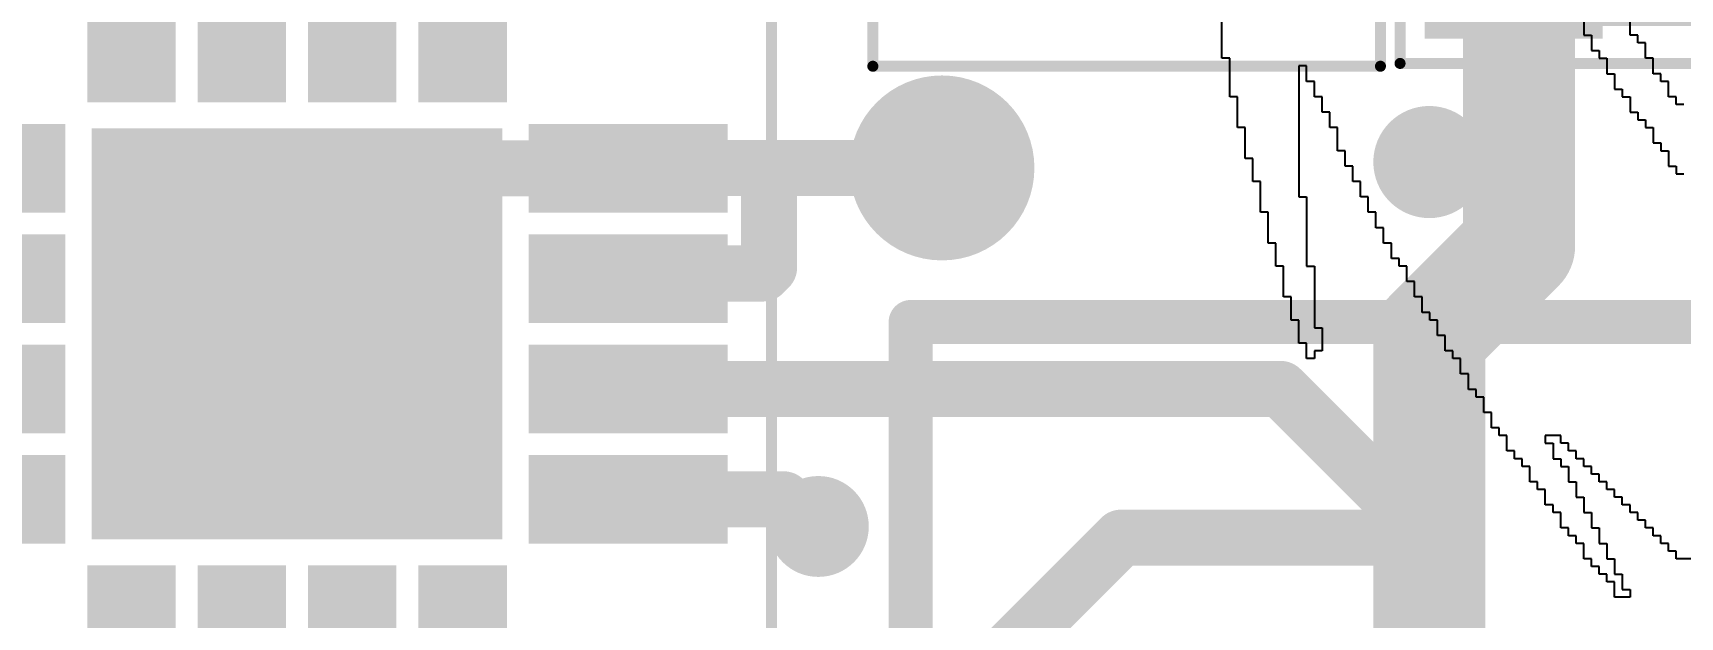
# Model space of a CAD drawing. Header units: inches. Extents: x -0.1 to 45, y 0.5 to 34.4.
# Drawn here: x 32.08 to 39.54, y 11.65 to 14.3 of the extents above; entities that cross this region are included whole.
import ezdxf

# ---------------------------------------------------------------- set-up
doc = ezdxf.new("R2010")
doc.units = ezdxf.units.IN
doc.styles.add('Arial', font='', dxfattribs={"height": 0.2})
doc.styles.get('Arial').set_extended_font_data('Arial')

# ---------------------------------------------------------------- blocks, each defined once
blk = doc.blocks.new('INDC2016X100N_61')
for color, points in [(216, [(-1.513, -0.938), (-1.513, 0.938), (-0.287, 0.938), (-0.287, -0.938)]), (8, [(-1.475, -0.9), (-1.475, 0.9), (-0.325, 0.9), (-0.325, -0.9)]), (1, [(-1.475, -0.9), (-1.475, 0.9), (-0.325, 0.9), (-0.325, -0.9)]), (216, [(0.287, -0.938), (0.287, 0.938), (1.513, 0.938), (1.513, -0.938)]), (8, [(0.325, -0.9), (0.325, 0.9), (1.475, 0.9), (1.475, -0.9)]), (1, [(0.325, -0.9), (0.325, 0.9), (1.475, 0.9), (1.475, -0.9)])]:
    blk.add_hatch(color=color).paths.add_polyline_path(points)
for points in [[(1.725, 1.15, 0.05, 0.05, 0), (-1.725, 1.15, 0.05, 0.05, 0)], [(-1.725, -1.15, 0.05, 0.05, 0), (-1.725, 1.15, 0.05, 0.05, 0)], [(1.725, -1.15, 0.05, 0.05, 0), (1.725, 1.15, 0.05, 0.05, 0)], [(-1, -0.8, 0.1, 0.1, 0), (-1, 0.8, 0.1, 0.1, 0)], [(1, 0.8, 0.1, 0.1, 0), (-1, 0.8, 0.1, 0.1, 0)], [(1, -0.8, 0.1, 0.1, 0), (1, 0.8, 0.1, 0.1, 0)], [(-1, -0.8, 0.1, 0.1, 0), (1, -0.8, 0.1, 0.1, 0)], [(1.725, -1.15, 0.05, 0.05, 0), (-1.725, -1.15, 0.05, 0.05, 0)]]:
    blk.add_lwpolyline(points, format="xyseb")
for points in [[(-1.7375, 1.15, 0.025, 0.025, 1), (-1.7125, 1.15, 0.025, 0.025, 1)], [(-1.7375, 1.15, 0.025, 0.025, 1), (-1.7125, 1.15, 0.025, 0.025, 1)], [(1.7125, 1.15, 0.025, 0.025, 1), (1.7375, 1.15, 0.025, 0.025, 1)], [(1.7125, 1.15, 0.025, 0.025, 1), (1.7375, 1.15, 0.025, 0.025, 1)], [(-1.025, 0.8, 0.05, 0.05, 1), (-0.975, 0.8, 0.05, 0.05, 1)], [(-1.025, 0.8, 0.05, 0.05, 1), (-0.975, 0.8, 0.05, 0.05, 1)], [(0.975, 0.8, 0.05, 0.05, 1), (1.025, 0.8, 0.05, 0.05, 1)], [(0.975, 0.8, 0.05, 0.05, 1), (1.025, 0.8, 0.05, 0.05, 1)], [(-1.025, -0.8, 0.05, 0.05, 1), (-0.975, -0.8, 0.05, 0.05, 1)], [(-1.025, -0.8, 0.05, 0.05, 1), (-0.975, -0.8, 0.05, 0.05, 1)], [(0.975, -0.8, 0.05, 0.05, 1), (1.025, -0.8, 0.05, 0.05, 1)], [(0.975, -0.8, 0.05, 0.05, 1), (1.025, -0.8, 0.05, 0.05, 1)], [(-1.7375, -1.15, 0.025, 0.025, 1), (-1.7125, -1.15, 0.025, 0.025, 1)], [(-1.7375, -1.15, 0.025, 0.025, 1), (-1.7125, -1.15, 0.025, 0.025, 1)], [(1.7125, -1.15, 0.025, 0.025, 1), (1.7375, -1.15, 0.025, 0.025, 1)], [(1.7125, -1.15, 0.025, 0.025, 1), (1.7375, -1.15, 0.025, 0.025, 1)]]:
    blk.add_lwpolyline(points, format="xyseb", close=True)
at = {"style": 'Arial'}
blk.add_text('L1', height=1.016, rotation=90, dxfattribs=at).set_placement((-2.1082, -0.2794))
blk = doc.blocks.new('B2BXHAGU_64')
for points in [[(-2.45, -2.35, 0.2, 0.2, 0), (-2.45, 3.4, 0.2, 0.2, 0)], [(-2.45, -2.35, 0.1, 0.1, 0), (-2.45, 3.4, 0.1, 0.1, 0)], [(4.95, -2.35, 0.2, 0.2, 0), (-2.45, -2.35, 0.2, 0.2, 0)], [(4.95, -2.35, 0.1, 0.1, 0), (-2.45, -2.35, 0.1, 0.1, 0)]]:
    blk.add_lwpolyline(points, format="xyseb")
for points in [[(-3.048, 0, 0.254, 0.254, 1), (-3.302, 0, 0.254, 0.254, 1)], [(-3.3655, 0, 0.127, 0.127, 1), (-3.2385, 0, 0.127, 0.127, 1)], [(-3.1115, 0, 0.127, 0.127, 1), (-2.9845, 0, 0.127, 0.127, 1)], [(-2.5, -2.35, 0.1, 0.1, 1), (-2.4, -2.35, 0.1, 0.1, 1)], [(-2.5, -2.35, 0.1, 0.1, 1), (-2.4, -2.35, 0.1, 0.1, 1)], [(-2.475, -2.35, 0.05, 0.05, 1), (-2.425, -2.35, 0.05, 0.05, 1)], [(-2.475, -2.35, 0.05, 0.05, 1), (-2.425, -2.35, 0.05, 0.05, 1)]]:
    blk.add_lwpolyline(points, format="xyseb", close=True)
blk = doc.blocks.new('QFN50P300X300X80_17N_D_68')
for color, points in [(216, [(-0.9508, 1.0492), (-0.9508, 1.9508), (-0.5492, 1.9508), (-0.5492, 1.0492)]), (216, [(-0.4508, 1.0492), (-0.4508, 1.9508), (-0.0492, 1.9508), (-0.0492, 1.0492)]), (216, [(0.0492, 1.0492), (0.0492, 1.9508), (0.4508, 1.9508), (0.4508, 1.0492)]), (216, [(0.5492, 1.0492), (0.5492, 1.9508), (0.9508, 1.9508), (0.9508, 1.0492)]), (8, [(-0.9, 1.1), (-0.9, 1.9), (-0.6, 1.9), (-0.6, 1.1)]), (1, [(-0.9, 1.1), (-0.9, 1.9), (-0.6, 1.9), (-0.6, 1.1)]), (8, [(-0.4, 1.1), (-0.4, 1.9), (-0.1, 1.9), (-0.1, 1.1)]), (1, [(-0.4, 1.1), (-0.4, 1.9), (-0.1, 1.9), (-0.1, 1.1)]), (8, [(0.1, 1.1), (0.1, 1.9), (0.4, 1.9), (0.4, 1.1)]), (1, [(0.1, 1.1), (0.1, 1.9), (0.4, 1.9), (0.4, 1.1)]), (8, [(0.6, 1.1), (0.6, 1.9), (0.9, 1.9), (0.9, 1.1)]), (1, [(0.6, 1.1), (0.6, 1.9), (0.9, 1.9), (0.9, 1.1)]), (216, [(-1.9508, 0.9508), (-1.0492, 0.9508), (-1.0492, 0.5492), (-1.9508, 0.5492)]), (8, [(-1.9, 0.9), (-1.1, 0.9), (-1.1, 0.6), (-1.9, 0.6)]), (1, [(-1.9, 0.9), (-1.1, 0.9), (-1.1, 0.6), (-1.9, 0.6)]), (216, [(-0.9308, -0.9308), (-0.9308, 0.9308), (0.9308, 0.9308), (0.9308, -0.9308)]), (216, [(1.0492, 0.9508), (1.9508, 0.9508), (1.9508, 0.5492), (1.0492, 0.5492)]), (8, [(1.1, 0.9), (1.9, 0.9), (1.9, 0.6), (1.1, 0.6)]), (1, [(1.1, 0.9), (1.9, 0.9), (1.9, 0.6), (1.1, 0.6)]), (8, [(-0.88, -0.88), (-0.88, 0.88), (0.88, 0.88), (0.88, -0.88)]), (1, [(-0.88, -0.88), (-0.88, 0.88), (0.88, 0.88), (0.88, -0.88)]), (216, [(-1.9508, 0.4508), (-1.0492, 0.4508), (-1.0492, 0.0492), (-1.9508, 0.0492)]), (216, [(1.0492, 0.4508), (1.9508, 0.4508), (1.9508, 0.0492), (1.0492, 0.0492)]), (8, [(-1.9, 0.4), (-1.1, 0.4), (-1.1, 0.1), (-1.9, 0.1)]), (1, [(-1.9, 0.4), (-1.1, 0.4), (-1.1, 0.1), (-1.9, 0.1)]), (8, [(1.1, 0.4), (1.9, 0.4), (1.9, 0.1), (1.1, 0.1)]), (1, [(1.1, 0.4), (1.9, 0.4), (1.9, 0.1), (1.1, 0.1)]), (216, [(-1.9508, -0.0492), (-1.0492, -0.0492), (-1.0492, -0.4508), (-1.9508, -0.4508)]), (216, [(1.0492, -0.0492), (1.9508, -0.0492), (1.9508, -0.4508), (1.0492, -0.4508)]), (8, [(-1.9, -0.1), (-1.1, -0.1), (-1.1, -0.4), (-1.9, -0.4)]), (1, [(-1.9, -0.1), (-1.1, -0.1), (-1.1, -0.4), (-1.9, -0.4)]), (8, [(1.1, -0.1), (1.9, -0.1), (1.9, -0.4), (1.1, -0.4)]), (1, [(1.1, -0.1), (1.9, -0.1), (1.9, -0.4), (1.1, -0.4)]), (216, [(-1.9508, -0.5492), (-1.0492, -0.5492), (-1.0492, -0.9508), (-1.9508, -0.9508)]), (216, [(1.0492, -0.5492), (1.9508, -0.5492), (1.9508, -0.9508), (1.0492, -0.9508)]), (8, [(-1.9, -0.6), (-1.1, -0.6), (-1.1, -0.9), (-1.9, -0.9)]), (1, [(-1.9, -0.6), (-1.1, -0.6), (-1.1, -0.9), (-1.9, -0.9)]), (8, [(1.1, -0.6), (1.9, -0.6), (1.9, -0.9), (1.1, -0.9)]), (1, [(1.1, -0.6), (1.9, -0.6), (1.9, -0.9), (1.1, -0.9)]), (216, [(-0.9508, -1.9508), (-0.9508, -1.0492), (-0.5492, -1.0492), (-0.5492, -1.9508)]), (8, [(-0.9, -1.9), (-0.9, -1.1), (-0.6, -1.1), (-0.6, -1.9)]), (1, [(-0.9, -1.9), (-0.9, -1.1), (-0.6, -1.1), (-0.6, -1.9)]), (216, [(-0.4508, -1.9508), (-0.4508, -1.0492), (-0.0492, -1.0492), (-0.0492, -1.9508)]), (8, [(-0.4, -1.9), (-0.4, -1.1), (-0.1, -1.1), (-0.1, -1.9)]), (1, [(-0.4, -1.9), (-0.4, -1.1), (-0.1, -1.1), (-0.1, -1.9)]), (216, [(0.0492, -1.9508), (0.0492, -1.0492), (0.4508, -1.0492), (0.4508, -1.9508)]), (8, [(0.1, -1.9), (0.1, -1.1), (0.4, -1.1), (0.4, -1.9)]), (1, [(0.1, -1.9), (0.1, -1.1), (0.4, -1.1), (0.4, -1.9)]), (216, [(0.5492, -1.9508), (0.5492, -1.0492), (0.9508, -1.0492), (0.9508, -1.9508)]), (8, [(0.6, -1.9), (0.6, -1.1), (0.9, -1.1), (0.9, -1.9)]), (1, [(0.6, -1.9), (0.6, -1.1), (0.9, -1.1), (0.9, -1.9)])]:
    blk.add_hatch(color=color).paths.add_polyline_path(points)
for points in [[(-2.15, 2.15, 0.05, 0.05, 0), (2.15, 2.15, 0.05, 0.05, 0)], [(-2.15, -2.15, 0.05, 0.05, 0), (-2.15, 2.15, 0.05, 0.05, 0)], [(2.15, -2.15, 0.05, 0.05, 0), (2.15, 2.15, 0.05, 0.05, 0)], [(-2.15, -2.15, 0.05, 0.05, 0), (2.15, -2.15, 0.05, 0.05, 0)]]:
    blk.add_lwpolyline(points, format="xyseb")
for points in [[(-2.1625, 2.15, 0.025, 0.025, 1), (-2.1375, 2.15, 0.025, 0.025, 1)], [(-2.1625, 2.15, 0.025, 0.025, 1), (-2.1375, 2.15, 0.025, 0.025, 1)], [(2.1375, 2.15, 0.025, 0.025, 1), (2.1625, 2.15, 0.025, 0.025, 1)], [(2.1375, 2.15, 0.025, 0.025, 1), (2.1625, 2.15, 0.025, 0.025, 1)], [(-1.6764, 1.397, 0.25, 0.25, 1), (-1.8796, 1.397, 0.25, 0.25, 1)], [(-1.9421, 1.397, 0.125, 0.125, 1), (-1.8171, 1.397, 0.125, 0.125, 1)], [(-1.7389, 1.397, 0.125, 0.125, 1), (-1.6139, 1.397, 0.125, 0.125, 1)], [(-2.1625, -2.15, 0.025, 0.025, 1), (-2.1375, -2.15, 0.025, 0.025, 1)], [(-2.1625, -2.15, 0.025, 0.025, 1), (-2.1375, -2.15, 0.025, 0.025, 1)], [(2.1375, -2.15, 0.025, 0.025, 1), (2.1625, -2.15, 0.025, 0.025, 1)], [(2.1375, -2.15, 0.025, 0.025, 1), (2.1625, -2.15, 0.025, 0.025, 1)]]:
    blk.add_lwpolyline(points, format="xyseb", close=True)
at = {"style": 'Arial'}
blk.add_text('IC1', height=1.016, rotation=90, dxfattribs=at).set_placement((-2.3114, -1.2286))
blk = doc.blocks.new('CAPC1608X90N_77')
for color, points in [(216, [(-1.113, -0.508), (-1.113, 0.508), (-0.307, 0.508), (-0.307, -0.508)]), (8, [(-1.075, -0.47), (-1.075, 0.47), (-0.345, 0.47), (-0.345, -0.47)]), (1, [(-1.075, -0.47), (-1.075, 0.47), (-0.345, 0.47), (-0.345, -0.47)]), (216, [(0.307, -0.508), (0.307, 0.508), (1.113, 0.508), (1.113, -0.508)]), (8, [(0.345, -0.47), (0.345, 0.47), (1.075, 0.47), (1.075, -0.47)]), (1, [(0.345, -0.47), (0.345, 0.47), (1.075, 0.47), (1.075, -0.47)])]:
    blk.add_hatch(color=color).paths.add_polyline_path(points)
for points in [[(1.225, 0.62, 0.05, 0.05, 0), (-1.225, 0.62, 0.05, 0.05, 0)], [(-1.225, 0.62, 0.05, 0.05, 0), (-1.225, -0.62, 0.05, 0.05, 0)], [(1.225, 0.62, 0.05, 0.05, 0), (1.225, -0.62, 0.05, 0.05, 0)], [(-0.8, 0.4, 0.1, 0.1, 0), (-0.8, -0.4, 0.1, 0.1, 0)], [(0.8, 0.4, 0.1, 0.1, 0), (-0.8, 0.4, 0.1, 0.1, 0)], [(0.8, 0.4, 0.1, 0.1, 0), (0.8, -0.4, 0.1, 0.1, 0)], [(0.8, -0.4, 0.1, 0.1, 0), (-0.8, -0.4, 0.1, 0.1, 0)], [(1.225, -0.62, 0.05, 0.05, 0), (-1.225, -0.62, 0.05, 0.05, 0)]]:
    blk.add_lwpolyline(points, format="xyseb")
for points in [[(-1.2375, 0.62, 0.025, 0.025, 1), (-1.2125, 0.62, 0.025, 0.025, 1)], [(-1.2375, 0.62, 0.025, 0.025, 1), (-1.2125, 0.62, 0.025, 0.025, 1)], [(1.2125, 0.62, 0.025, 0.025, 1), (1.2375, 0.62, 0.025, 0.025, 1)], [(1.2125, 0.62, 0.025, 0.025, 1), (1.2375, 0.62, 0.025, 0.025, 1)], [(-0.825, 0.4, 0.05, 0.05, 1), (-0.775, 0.4, 0.05, 0.05, 1)], [(-0.825, 0.4, 0.05, 0.05, 1), (-0.775, 0.4, 0.05, 0.05, 1)], [(0.775, 0.4, 0.05, 0.05, 1), (0.825, 0.4, 0.05, 0.05, 1)], [(0.775, 0.4, 0.05, 0.05, 1), (0.825, 0.4, 0.05, 0.05, 1)], [(-0.825, -0.4, 0.05, 0.05, 1), (-0.775, -0.4, 0.05, 0.05, 1)], [(-0.825, -0.4, 0.05, 0.05, 1), (-0.775, -0.4, 0.05, 0.05, 1)], [(0.775, -0.4, 0.05, 0.05, 1), (0.825, -0.4, 0.05, 0.05, 1)], [(0.775, -0.4, 0.05, 0.05, 1), (0.825, -0.4, 0.05, 0.05, 1)], [(-1.2375, -0.62, 0.025, 0.025, 1), (-1.2125, -0.62, 0.025, 0.025, 1)], [(-1.2375, -0.62, 0.025, 0.025, 1), (-1.2125, -0.62, 0.025, 0.025, 1)], [(1.2125, -0.62, 0.025, 0.025, 1), (1.2375, -0.62, 0.025, 0.025, 1)], [(1.2125, -0.62, 0.025, 0.025, 1), (1.2375, -0.62, 0.025, 0.025, 1)]]:
    blk.add_lwpolyline(points, format="xyseb", close=True)
at = {"style": 'Arial'}
blk.add_text('C2', height=1.016, rotation=180, dxfattribs=at).set_placement((0.508, -0.9144))

msp = doc.modelspace()

# ---------------------------------------------------------------- hatches: boundary and pattern name
h = msp.add_hatch(color=216)
edge = h.paths.add_edge_path()
edge.add_arc((36.1963, 13.6893), 0.419, 0, 360)
h = msp.add_hatch(color=6)
edge = h.paths.add_edge_path()
edge.add_arc((36.1963, 13.6893), 0.419, 0, 360)
h = msp.add_hatch(color=1)
edge = h.paths.add_edge_path()
edge.add_arc((36.1963, 13.6893), 0.381, 0, 360)
h = msp.add_hatch(color=5)
edge = h.paths.add_edge_path()
edge.add_arc((36.1963, 13.6893), 0.381, 0, 360)
h = msp.add_hatch(color=16)
edge = h.paths.add_edge_path()
edge.add_arc((36.1963, 13.6893), 0.3175, 0, 360)
h = msp.add_hatch(color=216)
edge = h.paths.add_edge_path()
edge.add_arc((35.6362, 12.065), 0.2285, 0, 360)
h = msp.add_hatch(color=6)
edge = h.paths.add_edge_path()
edge.add_arc((35.6362, 12.065), 0.2285, 0, 360)
h = msp.add_hatch(color=1)
edge = h.paths.add_edge_path()
edge.add_arc((35.6362, 12.065), 0.1905, 0, 360)
h = msp.add_hatch(color=5)
edge = h.paths.add_edge_path()
edge.add_arc((35.6362, 12.065), 0.1905, 0, 360)
h = msp.add_hatch(color=16)
edge = h.paths.add_edge_path()
edge.add_arc((35.6362, 12.065), 0.127, 0, 360)

# ---------------------------------------------------------------- linework, layer by layer
for p, q in [((37.4651, 14.186), (37.4651, 14.3605)), ((39.1047, 14.3605), (39.1047, 14.2907)), ((39.314, 14.2907), (39.314, 14.3605)), ((39.1047, 14.2907), (39.1395, 14.2907)), ((39.1395, 14.2907), (39.1395, 14.2209)), ((39.3488, 14.2907), (39.314, 14.2907)), ((39.3488, 14.2558), (39.3488, 14.2907)), ((39.3837, 14.2558), (39.3488, 14.2558)), ((39.3837, 14.186), (39.3837, 14.2558)), ((37.5, 14.186), (37.4651, 14.186)), ((37.5, 14.0116), (37.5, 14.186)), ((39.1395, 14.2209), (39.1744, 14.2209)), ((39.1744, 14.2209), (39.1744, 14.186)), ((39.1744, 14.186), (39.2093, 14.186)), ((39.2093, 14.186), (39.2093, 14.1163)), ((39.4186, 14.186), (39.3837, 14.186)), ((39.4186, 14.1163), (39.4186, 14.186)), ((37.8488, 14.1512), (37.814, 14.1512)), ((37.814, 14.1512), (37.814, 13.5581)), ((37.8488, 14.0814), (37.8488, 14.1512)), ((39.2093, 14.1163), (39.2442, 14.1163)), ((39.2442, 14.1163), (39.2442, 14.0465)), ((39.4535, 14.1163), (39.4186, 14.1163)), ((39.4535, 14.0814), (39.4535, 14.1163)), ((37.8837, 14.0814), (37.8488, 14.0814)), ((37.8837, 14.0116), (37.8837, 14.0814)), ((39.2442, 14.0465), (39.2791, 14.0465)), ((39.2791, 14.0465), (39.2791, 14.0116)), ((39.4884, 14.0814), (39.4535, 14.0814)), ((39.4884, 14.0116), (39.4884, 14.0814)), ((37.5349, 14.0116), (37.5, 14.0116)), ((37.5349, 13.8721), (37.5349, 14.0116)), ((37.9186, 14.0116), (37.8837, 14.0116)), ((37.9186, 13.9419), (37.9186, 14.0116)), ((39.2791, 14.0116), (39.314, 14.0116)), ((39.314, 14.0116), (39.314, 13.9419)), ((39.5233, 14.0116), (39.4884, 14.0116)), ((39.5233, 13.9767), (39.5233, 14.0116)), ((39.5581, 13.9767), (39.5233, 13.9767)), ((37.9535, 13.9419), (37.9186, 13.9419)), ((37.9535, 13.8721), (37.9535, 13.9419)), ((39.314, 13.9419), (39.3488, 13.9419)), ((39.3488, 13.9419), (39.3488, 13.907)), ((39.3488, 13.907), (39.3837, 13.907)), ((39.3837, 13.907), (39.3837, 13.8721)), ((37.5698, 13.8721), (37.5349, 13.8721)), ((37.5698, 13.7326), (37.5698, 13.8721)), ((37.9884, 13.8721), (37.9535, 13.8721)), ((37.9884, 13.7674), (37.9884, 13.8721)), ((39.3837, 13.8721), (39.4186, 13.8721)), ((39.4186, 13.8721), (39.4186, 13.8023)), ((37.6047, 13.7326), (37.5698, 13.7326)), ((37.6047, 13.6279), (37.6047, 13.7326)), ((38.0233, 13.7674), (37.9884, 13.7674)), ((38.0233, 13.6977), (38.0233, 13.7674)), ((39.4186, 13.8023), (39.4535, 13.8023)), ((39.4535, 13.8023), (39.4535, 13.7674)), ((39.4535, 13.7674), (39.4884, 13.7674)), ((39.4884, 13.7674), (39.4884, 13.6977)), ((38.0581, 13.6977), (38.0233, 13.6977)), ((38.0581, 13.6279), (38.0581, 13.6977)), ((39.4884, 13.6977), (39.5233, 13.6977)), ((39.5233, 13.6977), (39.5233, 13.6628)), ((39.5233, 13.6628), (39.5581, 13.6628)), ((37.6395, 13.6279), (37.6047, 13.6279)), ((37.6395, 13.4884), (37.6395, 13.6279)), ((38.093, 13.6279), (38.0581, 13.6279)), ((38.093, 13.5581), (38.093, 13.6279)), ((37.814, 13.5581), (37.8488, 13.5581)), ((37.8488, 13.5581), (37.8488, 13.2442)), ((38.1279, 13.5581), (38.093, 13.5581)), ((38.1279, 13.4884), (38.1279, 13.5581)), ((37.6744, 13.4884), (37.6395, 13.4884)), ((37.6744, 13.3488), (37.6744, 13.4884)), ((38.1628, 13.4884), (38.1279, 13.4884)), ((38.1628, 13.4186), (38.1628, 13.4884)), ((38.1977, 13.4186), (38.1628, 13.4186)), ((38.1977, 13.3488), (38.1977, 13.4186)), ((37.7093, 13.3488), (37.6744, 13.3488)), ((37.7093, 13.2442), (37.7093, 13.3488)), ((38.2326, 13.3488), (38.1977, 13.3488)), ((38.2326, 13.2791), (38.2326, 13.3488)), ((37.7442, 13.2442), (37.7093, 13.2442)), ((37.7442, 13.1046), (37.7442, 13.2442)), ((37.8488, 13.2442), (37.8837, 13.2442)), ((37.8837, 13.2442), (37.8837, 12.9651)), ((38.2674, 13.2791), (38.2326, 13.2791)), ((38.2674, 13.2442), (38.2674, 13.2791)), ((38.3023, 13.2442), (38.2674, 13.2442)), ((38.3023, 13.1744), (38.3023, 13.2442)), ((38.3372, 13.1744), (38.3023, 13.1744)), ((38.3372, 13.1046), (38.3372, 13.1744)), ((37.7791, 13.1046), (37.7442, 13.1046)), ((37.7791, 13), (37.7791, 13.1046)), ((38.3721, 13.1046), (38.3372, 13.1046)), ((38.3721, 13.0349), (38.3721, 13.1046)), ((37.814, 13), (37.7791, 13)), ((37.814, 12.8953), (37.814, 13)), ((38.407, 13.0349), (38.3721, 13.0349)), ((38.407, 13), (38.407, 13.0349)), ((38.4419, 13), (38.407, 13)), ((38.4419, 12.9302), (38.4419, 13)), ((37.8837, 12.9651), (37.9186, 12.9651)), ((37.9186, 12.9651), (37.9186, 12.8605)), ((38.4767, 12.9302), (38.4419, 12.9302)), ((38.4767, 12.8605), (38.4767, 12.9302)), ((37.8488, 12.8953), (37.814, 12.8953)), ((37.8488, 12.8256), (37.8488, 12.8953)), ((37.9186, 12.8605), (37.8837, 12.8605)), ((37.8837, 12.8605), (37.8837, 12.8256)), ((38.5116, 12.8605), (38.4767, 12.8605)), ((38.5116, 12.8256), (38.5116, 12.8605)), ((37.8837, 12.8256), (37.8488, 12.8256)), ((38.5465, 12.8256), (38.5116, 12.8256)), ((38.5465, 12.7558), (38.5465, 12.8256)), ((38.5814, 12.7558), (38.5465, 12.7558)), ((38.5814, 12.686), (38.5814, 12.7558)), ((38.6163, 12.686), (38.5814, 12.686)), ((38.6163, 12.6512), (38.6163, 12.686)), ((38.6512, 12.6512), (38.6163, 12.6512)), ((38.6512, 12.5814), (38.6512, 12.6512)), ((38.686, 12.5814), (38.6512, 12.5814)), ((38.686, 12.5116), (38.686, 12.5814)), ((38.7209, 12.5116), (38.686, 12.5116)), ((38.7209, 12.4767), (38.7209, 12.5116)), ((38.7558, 12.4767), (38.7209, 12.4767)), ((38.7558, 12.407), (38.7558, 12.4767)), ((39, 12.4767), (38.9302, 12.4767)), ((38.9302, 12.4767), (38.9302, 12.4419)), ((39, 12.4419), (39, 12.4767)), ((38.7907, 12.407), (38.7558, 12.407)), ((38.7907, 12.3721), (38.7907, 12.407)), ((38.9302, 12.4419), (38.9651, 12.4419)), ((38.9651, 12.4419), (38.9651, 12.3721)), ((39.0349, 12.4419), (39, 12.4419)), ((39.0349, 12.407), (39.0349, 12.4419)), ((39.0698, 12.407), (39.0349, 12.407)), ((39.0698, 12.3721), (39.0698, 12.407)), ((38.8256, 12.3721), (38.7907, 12.3721)), ((38.8256, 12.3372), (38.8256, 12.3721)), ((38.8605, 12.3372), (38.8256, 12.3372)), ((38.8605, 12.2674), (38.8605, 12.3372)), ((38.9651, 12.3721), (39, 12.3721)), ((39, 12.3721), (39, 12.3372)), ((39, 12.3372), (39.0349, 12.3372)), ((39.0349, 12.3372), (39.0349, 12.2674)), ((39.1047, 12.3721), (39.0698, 12.3721)), ((39.1047, 12.3372), (39.1047, 12.3721)), ((39.1395, 12.3372), (39.1047, 12.3372)), ((39.1395, 12.3023), (39.1395, 12.3372)), ((38.8954, 12.2674), (38.8605, 12.2674)), ((38.8954, 12.2326), (38.8954, 12.2674)), ((39.0349, 12.2674), (39.0698, 12.2674)), ((39.0698, 12.2674), (39.0698, 12.1977)), ((39.1744, 12.3023), (39.1395, 12.3023)), ((39.1744, 12.2674), (39.1744, 12.3023)), ((39.2093, 12.2674), (39.1744, 12.2674)), ((39.2093, 12.2326), (39.2093, 12.2674)), ((38.9302, 12.2326), (38.8954, 12.2326)), ((38.9302, 12.1628), (38.9302, 12.2326)), ((39.0698, 12.1977), (39.1047, 12.1977)), ((39.1047, 12.1977), (39.1047, 12.1279)), ((39.2442, 12.2326), (39.2093, 12.2326)), ((39.2442, 12.1977), (39.2442, 12.2326)), ((39.2791, 12.1977), (39.2442, 12.1977)), ((39.2791, 12.1628), (39.2791, 12.1977)), ((38.9651, 12.1628), (38.9302, 12.1628)), ((38.9651, 12.1279), (38.9651, 12.1628)), ((39, 12.1279), (38.9651, 12.1279)), ((39, 12.0581), (39, 12.1279)), ((39.1047, 12.1279), (39.1395, 12.1279)), ((39.1395, 12.1279), (39.1395, 12.0581)), ((39.314, 12.1628), (39.2791, 12.1628)), ((39.314, 12.1279), (39.314, 12.1628)), ((39.3488, 12.1279), (39.314, 12.1279)), ((39.3488, 12.093), (39.3488, 12.1279)), ((39.3837, 12.093), (39.3488, 12.093)), ((39.3837, 12.0581), (39.3837, 12.093)), ((39.0349, 12.0581), (39, 12.0581)), ((39.0349, 12.0233), (39.0349, 12.0581)), ((39.0698, 12.0233), (39.0349, 12.0233)), ((39.0698, 11.9884), (39.0698, 12.0233)), ((39.1395, 12.0581), (39.1744, 12.0581)), ((39.1744, 12.0581), (39.1744, 11.9884)), ((39.4186, 12.0581), (39.3837, 12.0581)), ((39.4186, 12.0233), (39.4186, 12.0581)), ((39.4535, 12.0233), (39.4186, 12.0233)), ((39.4535, 11.9884), (39.4535, 12.0233)), ((39.1047, 11.9884), (39.0698, 11.9884)), ((39.1047, 11.9186), (39.1047, 11.9884)), ((39.1744, 11.9884), (39.2093, 11.9884)), ((39.2093, 11.9884), (39.2093, 11.9186)), ((39.4884, 11.9884), (39.4535, 11.9884)), ((39.4884, 11.9535), (39.4884, 11.9884)), ((39.5233, 11.9535), (39.4884, 11.9535)), ((39.5233, 11.9186), (39.5233, 11.9535)), ((39.1395, 11.9186), (39.1047, 11.9186)), ((39.1395, 11.8837), (39.1395, 11.9186)), ((39.1744, 11.8837), (39.1395, 11.8837)), ((39.1744, 11.8488), (39.1744, 11.8837)), ((39.2093, 11.9186), (39.2442, 11.9186)), ((39.2442, 11.9186), (39.2442, 11.8488)), ((39.593, 11.9186), (39.5233, 11.9186)), ((39.2093, 11.8488), (39.1744, 11.8488)), ((39.2093, 11.814), (39.2093, 11.8488)), ((39.2442, 11.814), (39.2093, 11.814)), ((39.2442, 11.8488), (39.2791, 11.8488)), ((39.2442, 11.7442), (39.2442, 11.814)), ((39.2791, 11.8488), (39.2791, 11.7791)), ((39.314, 11.7442), (39.2442, 11.7442)), ((39.2791, 11.7791), (39.314, 11.7791)), ((39.314, 11.7791), (39.314, 11.7442))]:
    msp.add_line(p, q)
for points in [[(38.8112, 13.335, 0.508, 0.508, 0), (38.8112, 14.7586, 0.508, 0.508, 0)], [(33.274, 12.938, 0.254, 0.254, 0), (34.024, 13.688, 0.254, 0.254, 0)], [(34.024, 13.688, 0.254, 0.254, 0), (34.774, 13.688, 0.254, 0.254, 0)], [(34.774, 13.688, 0.254, 0.254, 0), (34.7753, 13.6893, 0.254, 0.254, 0)], [(34.7753, 13.6893, 0.254, 0.254, 0), (35.413, 13.6893, 0.254, 0.254, 0)], [(35.413, 13.2382, 0.254, 0.254, 0), (35.413, 13.6893, 0.254, 0.254, 0)], [(35.413, 13.6893, 0.254, 0.254, 0), (36.1963, 13.6893, 0.254, 0.254, 0)], [(38.4048, 12.9286, 0.508, 0.508, 0), (38.8112, 13.335, 0.508, 0.508, 0)], [(35.3858, 13.211, 0.254, 0.254, 0), (35.413, 13.2382, 0.254, 0.254, 0)], [(34.774, 13.188, 0.254, 0.254, 0), (34.797, 13.211, 0.254, 0.254, 0)], [(34.797, 13.211, 0.254, 0.254, 0), (35.3858, 13.211, 0.254, 0.254, 0)], [(38.4048, 12.0142, 0.508, 0.508, 0), (38.4048, 12.9286, 0.508, 0.508, 0)], [(34.774, 12.688, 0.254, 0.254, 0), (37.731, 12.688, 0.254, 0.254, 0)], [(37.731, 12.688, 0.254, 0.254, 0), (38.4048, 12.0142, 0.254, 0.254, 0)], [(34.774, 12.188, 0.254, 0.254, 0), (35.4788, 12.188, 0.254, 0.254, 0)], [(35.4788, 12.188, 0.254, 0.254, 0), (35.6018, 12.065, 0.254, 0.254, 0)], [(38.4048, 10.541, 0.508, 0.508, 0), (38.4048, 12.0142, 0.508, 0.508, 0)], [(35.6018, 12.065, 0.254, 0.254, 0), (35.6362, 12.065, 0.254, 0.254, 0)], [(36.068, 11.0744, 0.254, 0.254, 0), (37.0078, 12.0142, 0.254, 0.254, 0)], [(37.0078, 12.0142, 0.254, 0.254, 0), (38.4048, 12.0142, 0.254, 0.254, 0)]]:
    msp.add_lwpolyline(points, format="xyseb")
for points in [[(33.9605, 13.688, 0.127, 0.127, 1), (34.0875, 13.688, 0.127, 0.127, 1)], [(33.9605, 13.688, 0.127, 0.127, 1), (34.0875, 13.688, 0.127, 0.127, 1)], [(34.7105, 13.688, 0.127, 0.127, 1), (34.8375, 13.688, 0.127, 0.127, 1)], [(34.7105, 13.688, 0.127, 0.127, 1), (34.8375, 13.688, 0.127, 0.127, 1)], [(34.7118, 13.6893, 0.127, 0.127, 1), (34.8388, 13.6893, 0.127, 0.127, 1)], [(34.7118, 13.6893, 0.127, 0.127, 1), (34.8388, 13.6893, 0.127, 0.127, 1)], [(35.3495, 13.6893, 0.127, 0.127, 1), (35.4765, 13.6893, 0.127, 0.127, 1)], [(35.3495, 13.6893, 0.127, 0.127, 1), (35.4765, 13.6893, 0.127, 0.127, 1)], [(35.3495, 13.6893, 0.127, 0.127, 1), (35.4765, 13.6893, 0.127, 0.127, 1)], [(36.1328, 13.6893, 0.127, 0.127, 1), (36.2598, 13.6893, 0.127, 0.127, 1)], [(38.6842, 13.335, 0.254, 0.254, 1), (38.9382, 13.335, 0.254, 0.254, 1)], [(38.6842, 13.335, 0.254, 0.254, 1), (38.9382, 13.335, 0.254, 0.254, 1)], [(35.3495, 13.2382, 0.127, 0.127, 1), (35.4765, 13.2382, 0.127, 0.127, 1)], [(35.3495, 13.2382, 0.127, 0.127, 1), (35.4765, 13.2382, 0.127, 0.127, 1)], [(34.7105, 13.188, 0.127, 0.127, 1), (34.8375, 13.188, 0.127, 0.127, 1)], [(34.7335, 13.211, 0.127, 0.127, 1), (34.8605, 13.211, 0.127, 0.127, 1)], [(34.7335, 13.211, 0.127, 0.127, 1), (34.8605, 13.211, 0.127, 0.127, 1)], [(35.3223, 13.211, 0.127, 0.127, 1), (35.4493, 13.211, 0.127, 0.127, 1)], [(35.3223, 13.211, 0.127, 0.127, 1), (35.4493, 13.211, 0.127, 0.127, 1)], [(38.2778, 12.9286, 0.254, 0.254, 1), (38.5318, 12.9286, 0.254, 0.254, 1)], [(38.2778, 12.9286, 0.254, 0.254, 1), (38.5318, 12.9286, 0.254, 0.254, 1)], [(33.2105, 12.938, 0.127, 0.127, 1), (33.3375, 12.938, 0.127, 0.127, 1)], [(34.7105, 12.688, 0.127, 0.127, 1), (34.8375, 12.688, 0.127, 0.127, 1)], [(37.6675, 12.688, 0.127, 0.127, 1), (37.7945, 12.688, 0.127, 0.127, 1)], [(37.6675, 12.688, 0.127, 0.127, 1), (37.7945, 12.688, 0.127, 0.127, 1)], [(34.7105, 12.188, 0.127, 0.127, 1), (34.8375, 12.188, 0.127, 0.127, 1)], [(35.4153, 12.188, 0.127, 0.127, 1), (35.5423, 12.188, 0.127, 0.127, 1)], [(35.4153, 12.188, 0.127, 0.127, 1), (35.5423, 12.188, 0.127, 0.127, 1)], [(38.2778, 12.0142, 0.254, 0.254, 1), (38.5318, 12.0142, 0.254, 0.254, 1)], [(38.2778, 12.0142, 0.254, 0.254, 1), (38.5318, 12.0142, 0.254, 0.254, 1)], [(35.5383, 12.065, 0.127, 0.127, 1), (35.6653, 12.065, 0.127, 0.127, 1)], [(35.5383, 12.065, 0.127, 0.127, 1), (35.6653, 12.065, 0.127, 0.127, 1)], [(35.5727, 12.065, 0.127, 0.127, 1), (35.6997, 12.065, 0.127, 0.127, 1)], [(36.9443, 12.0142, 0.127, 0.127, 1), (37.0713, 12.0142, 0.127, 0.127, 1)], [(36.9443, 12.0142, 0.127, 0.127, 1), (37.0713, 12.0142, 0.127, 0.127, 1)], [(38.3413, 12.0142, 0.127, 0.127, 1), (38.4683, 12.0142, 0.127, 0.127, 1)], [(38.3413, 12.0142, 0.127, 0.127, 1), (38.4683, 12.0142, 0.127, 0.127, 1)]]:
    msp.add_lwpolyline(points, format="xyseb", close=True)

# ---------------------------------------------------------------- block references
for name, p, rotation in [('INDC2016X100N_61', (37.0332, 15.875), 270), ('CAPC1608X90N_77', (39.497, 14.7828), 180), ('B2BXHAGU_64', (38.4048, 10.541), 270)]:
    msp.add_blockref(name, p, dxfattribs=dict(rotation=rotation))
msp.add_blockref('QFN50P300X300X80_17N_D_68', (33.274, 12.938))

doc.saveas('drawing.dxf')
